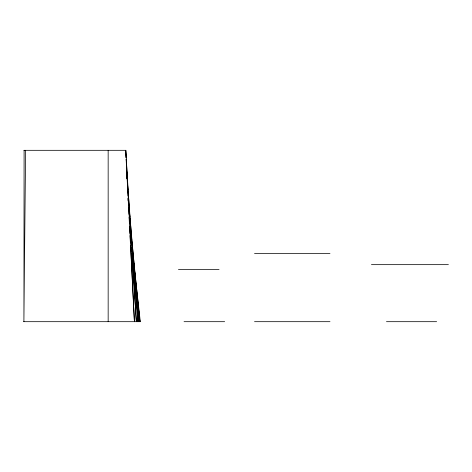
<?xml version="1.0" encoding="UTF-8"?>
<svg xmlns="http://www.w3.org/2000/svg" width="472" height="472" viewBox="0 0 472 472"><rect width="100%" height="100%" fill="white"/><g stroke="black" fill="none" stroke-linecap="round" stroke-linejoin="round"><path stroke-width="0.71" d="M24.101 150.314L23.901 321.686L25.606 150.314M23.942 150.314L125.918 150.314L134.414 321.686L130.514 245.192M254.526 253.57L329.981 253.57M371.429 264.656L448.4 264.656M178.44 269.406L219.055 269.406M23.6 321.686L140.29 321.686L135.263 276.279M184.045 321.686L224.66 321.686M254.526 321.686L329.981 321.686M386.462 321.686L436.629 321.686M132.839 254.308L133.004 255.771M133.322 258.703L133.564 260.898M133.812 263.099L134.054 265.293M134.296 267.488L134.614 270.421M134.78 271.884L135.098 274.816M133.806 265.293L133.965 266.757M134.284 269.689L134.52 271.884M134.756 274.079L139.901 321.686L131.948 241.859M130.49 227.215L130.709 229.41M130.998 232.336L131.216 234.537M131.44 236.732L131.729 239.664M132.998 257.24L139.122 321.686L130.048 218.424M128.626 202.311L128.821 204.512M129.08 207.438L129.399 211.102M129.594 213.297L129.918 216.961M127.971 198.653L128.148 200.848M132.661 256.502L137.936 321.686L128.172 192.063M126.685 172.286L127.458 182.54M127.676 185.466L128.006 189.862M126.632 174.587L126.927 179M127.363 185.62L127.652 190.033M129.552 218.719L129.7 220.925M130.036 226.07L130.184 228.277M130.526 233.428L130.673 235.634M130.962 240.047L131.157 242.986M131.446 247.399L131.694 251.075M131.835 253.281L136.361 321.686L126.225 159.141M126.136 157.672L125.676 150.314L126.053 157.672M126.124 159.141L126.502 166.498M126.726 170.911L127.139 179M127.216 180.469L128 195.915M128.113 198.122L128.449 204.742M128.602 207.686L128.939 214.306M129.092 217.244L129.428 223.864M129.576 226.808L129.912 233.428M130.024 235.634L130.402 242.986M108.159 150.314L108.159 321.686"/></g></svg>
